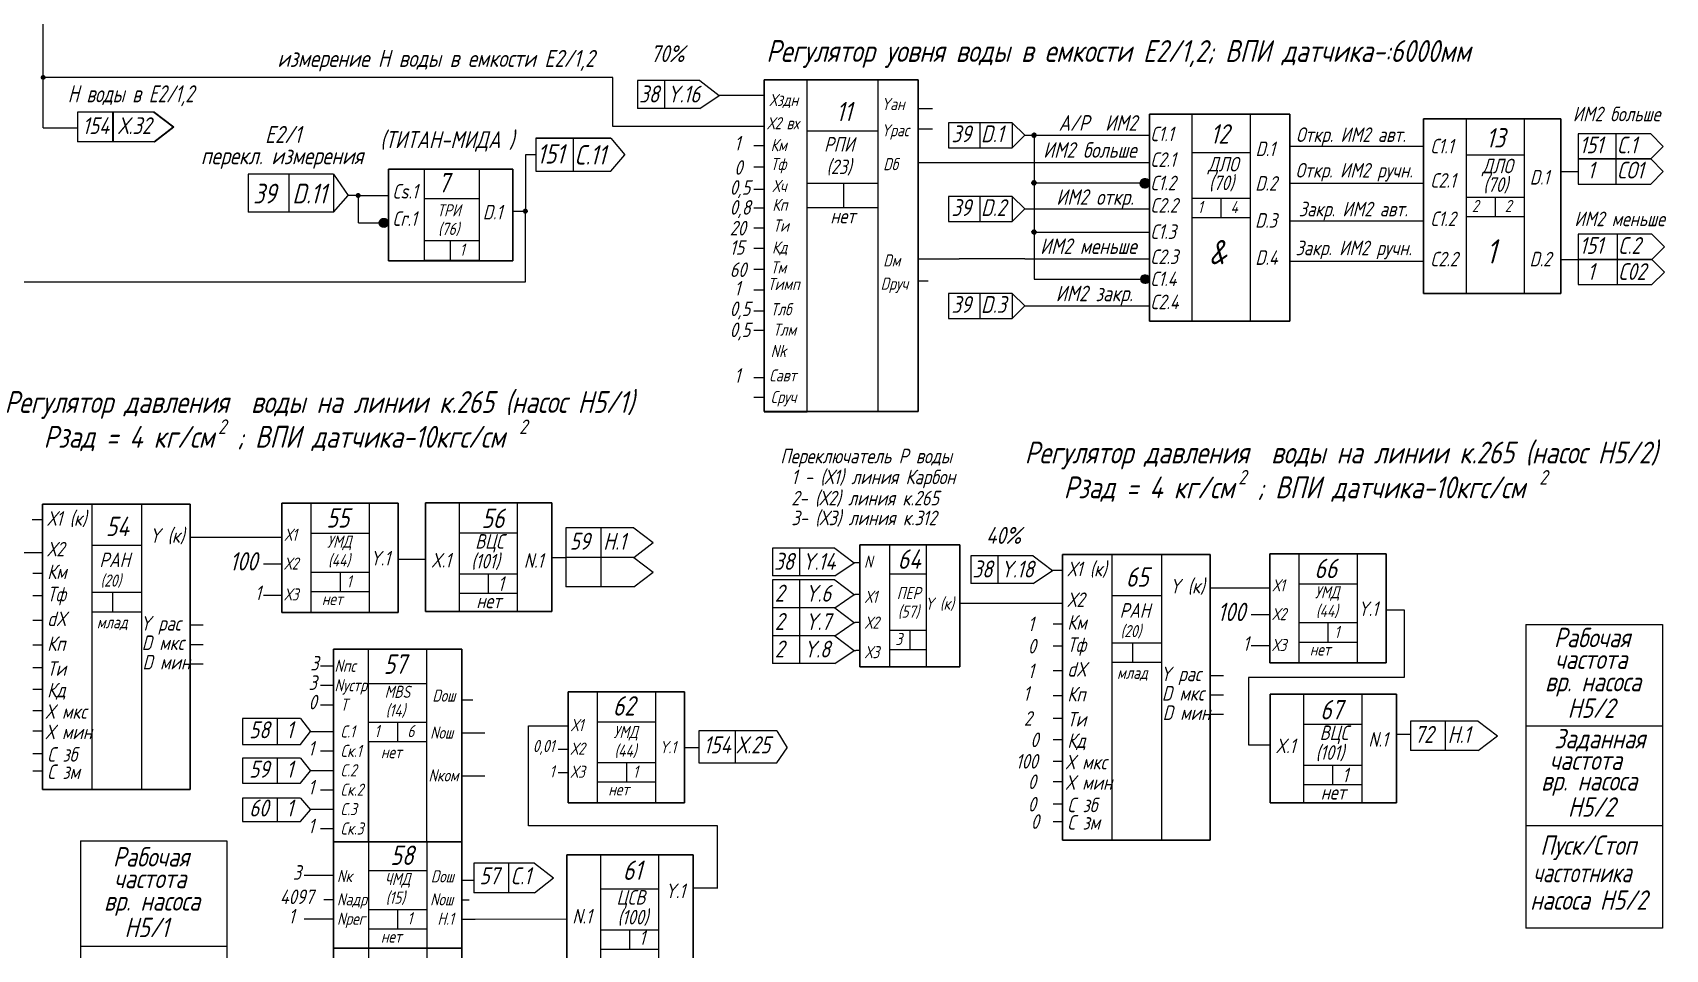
# Model space of a CAD drawing. Header units: millimetres. Extents: x -1319 to 705, y 574 to 3169.
# Drawn here: x -412.8 to -76.2, y 1320.5 to 1509.4 of the extents above; entities that cross this region are included whole.
import ezdxf

# ---------------------------------------------------------------- set-up
doc = ezdxf.new("R2010")
doc.units = ezdxf.units.MM
doc.layers.add('1', color=7, linetype='Continuous')
doc.layers.add('Текст', color=7, linetype='Continuous', lineweight=50)
doc.styles.add('GOST тип А', font='GOST_A.TTF', dxfattribs={"oblique": 15})

msp = doc.modelspace()

# ---------------------------------------------------------------- hatches: boundary and pattern name
for points in [[(-184.58, 1478.31, 1), (-182.6, 1478.31, 1)], [(-184.58, 1478.31, 1), (-182.6, 1478.31, 1)], [(-184.51, 1478.52, 1), (-182.53, 1478.52, 1)], [(-184.51, 1478.52, 1), (-182.53, 1478.52, 1)], [(-341.52, 1470.25, 1), (-339.54, 1470.25, 1)], [(-341.52, 1470.25, 1), (-339.54, 1470.25, 1)], [(-341.43, 1470.29, 1), (-339.45, 1470.29, 1)], [(-341.43, 1470.29, 1), (-339.45, 1470.29, 1)], [(-184.48, 1458.66, 1), (-182.5, 1458.66, 1)], [(-184.48, 1458.66, 1), (-182.5, 1458.66, 1)], [(-184.48, 1458.66, 1), (-182.5, 1458.66, 1)], [(-184.48, 1458.66, 1), (-182.5, 1458.66, 1)]]:
    msp.add_hatch(color=7).paths.add_polyline_path(points)
h = msp.add_hatch(color=7)
edge = h.paths.add_edge_path()
edge.add_arc((-345.72, 1475.91), 0.2, 0, 360)
h = msp.add_hatch(color=7)
edge = h.paths.add_edge_path()
edge.add_arc((-311.25, 1472.65), 0.2, 0, 360)

# ---------------------------------------------------------------- linework, layer by layer
at = {"color": 7}
for p, q in [((-410.69, 1489.86), (-410.69, 1685.37)), ((-410.69, 1499.11), (-410.69, 1500.71)), ((-410.69, 1492.55), (-410.69, 1500.69)), ((-293.19, 1500.24), (-410.69, 1500.24)), ((-275.27, 1499.56), (-288.12, 1499.56)), ((-288.12, 1499.56), (-288.12, 1493.81)), ((-282.55, 1499.56), (-282.55, 1493.81)), ((-275.27, 1499.56), (-271.29, 1496.51)), ((-253.16, 1431.35), (-253.16, 1499.54)), ((-238.54, 1499.54), (-238.54, 1431.35)), ((-275.27, 1493.81), (-271.29, 1496.51)), ((-261.98, 1496.51), (-271.29, 1496.51)), ((-410.69, 1490.65), (-410.69, 1492.55)), ((-387.85, 1493.06), (-403.59, 1493.06)), ((-403.59, 1493.06), (-403.59, 1486.97)), ((-387.85, 1493.06), (-403.59, 1493.06)), ((-387.72, 1493.06), (-403.46, 1493.06)), ((-387.72, 1493.06), (-403.46, 1493.06)), ((-396.4, 1493.06), (-396.4, 1486.97)), ((-396.26, 1493.06), (-396.26, 1486.97)), ((-387.85, 1493.06), (-383.86, 1490.02)), ((-387.72, 1493.06), (-383.73, 1490.02)), ((-275.27, 1493.81), (-288.12, 1493.81)), ((-230.23, 1493.79), (-227.31, 1493.79)), ((-173.82, 1492.62), (-173.82, 1449.99)), ((-161.82, 1492.62), (-161.82, 1449.99)), ((-117.27, 1491.69), (-117.27, 1455.72)), ((-105.27, 1491.69), (-105.27, 1455.72)), ((-410.69, 1489.86), (-403.59, 1489.86)), ((-387.85, 1486.97), (-383.86, 1490.02)), ((-387.72, 1486.97), (-383.73, 1490.02)), ((-261.98, 1490.11), (-286.84, 1490.11)), ((-253.16, 1489.19), (-238.54, 1489.19)), ((-230.23, 1489.66), (-227.31, 1489.66)), ((-210.84, 1490.9), (-224.02, 1490.9)), ((-224.02, 1490.9), (-224.02, 1485.72)), ((-217.55, 1490.9), (-217.55, 1485.72)), ((-210.84, 1490.9), (-208.25, 1488.31)), ((-210.84, 1490.9), (-210.84, 1485.72)), ((-210.84, 1485.72), (-208.25, 1488.31)), ((-208.25, 1488.31), (-182.57, 1488.31)), ((-208.25, 1488.31), (-208.25, 1488.31)), ((-206.36, 1488.31), (-206.36, 1458.65)), ((-79.19, 1488.61), (-94.15, 1488.61)), ((-94.15, 1488.61), (-94.15, 1483.43)), ((-86.38, 1488.61), (-86.38, 1483.43)), ((-79.19, 1488.61), (-76.6, 1486.02)), ((-387.85, 1486.97), (-403.59, 1486.97)), ((-387.72, 1486.97), (-403.46, 1486.97)), ((-293.61, 1487.73), (-309.08, 1487.73)), ((-309.08, 1487.73), (-309.08, 1480.93)), ((-309.08, 1487.73), (-293.61, 1487.73)), ((-301.41, 1487.73), (-301.41, 1480.93)), ((-293.61, 1487.73), (-290.76, 1484.27)), ((-224.02, 1485.72), (-210.84, 1485.72)), ((-173.82, 1484.77), (-161.82, 1484.77)), ((-126.06, 1485.97), (-153.63, 1485.97)), ((-79.19, 1483.43), (-76.6, 1486.02)), ((-76.6, 1486.02), (-76.6, 1486.02)), ((-332.08, 1481.34), (-332.08, 1462.41)), ((-320.77, 1481.34), (-320.77, 1462.41)), ((-309.08, 1484.27), (-311.2, 1484.27)), ((-311.2, 1484.27), (-311.2, 1472.65)), ((-293.61, 1480.93), (-290.76, 1484.27)), ((-290.76, 1484.27), (-290.95, 1484.27)), ((-290.95, 1484.27), (-290.76, 1484.27)), ((-230.23, 1482.68), (-218.32, 1482.68)), ((-218.32, 1482.68), (-182.57, 1482.68)), ((-218.32, 1482.68), (-218.32, 1482.68)), ((-117.27, 1484.27), (-105.27, 1484.27)), ((-79.19, 1483.43), (-94.15, 1483.43)), ((-94.15, 1483.43), (-94.15, 1478.24)), ((-94.15, 1483.43), (-79.19, 1483.43)), ((-86.38, 1483.43), (-86.38, 1478.24)), ((-79.19, 1483.43), (-76.6, 1480.83)), ((-350.83, 1480.3), (-368.38, 1480.3)), ((-368.38, 1480.3), (-368.38, 1472.47)), ((-360.01, 1480.3), (-360.01, 1472.47)), ((-350.83, 1480.3), (-347.78, 1475.91)), ((-350.83, 1480.3), (-350.83, 1472.47)), ((-309.08, 1480.93), (-293.61, 1480.93)), ((-253.16, 1478.43), (-238.56, 1478.43)), ((-245.66, 1478.43), (-245.66, 1473.43)), ((-206.36, 1478.5), (-184.27, 1478.5)), ((-182.62, 1478.27), (-182.57, 1478.27)), ((-182.62, 1478.27), (-182.57, 1478.27)), ((-182.54, 1478.47), (-182.49, 1478.47)), ((-182.54, 1478.47), (-182.49, 1478.47)), ((-126.06, 1478.36), (-153.63, 1478.36)), ((-97.72, 1480.83), (-94.15, 1480.83)), ((-94.15, 1478.24), (-79.19, 1478.24)), ((-79.19, 1478.24), (-76.6, 1480.83)), ((-76.6, 1480.83), (-76.6, 1480.83)), ((-350.83, 1472.47), (-347.78, 1475.91)), ((-345.67, 1475.91), (-347.78, 1475.91)), ((-345.67, 1475.88), (-339.42, 1475.88)), ((-345.67, 1470.25), (-345.67, 1475.88)), ((-332.08, 1475.28), (-320.77, 1475.28)), ((-210.84, 1475.7), (-224.02, 1475.7)), ((-224.02, 1475.7), (-224.02, 1470.52)), ((-217.55, 1475.7), (-217.55, 1470.52)), ((-210.84, 1475.7), (-208.25, 1473.11)), ((-210.84, 1475.7), (-210.84, 1470.52)), ((-173.82, 1475.36), (-161.82, 1475.36)), ((-167.82, 1475.36), (-167.82, 1471.36)), ((-117.27, 1475.58), (-105.27, 1475.58)), ((-111.27, 1475.58), (-111.27, 1471.58)), ((-350.83, 1472.47), (-368.38, 1472.47)), ((-313.85, 1472.64), (-311.25, 1472.64)), ((-253.16, 1473.43), (-238.56, 1473.43)), ((-210.84, 1470.52), (-208.25, 1473.11)), ((-208.25, 1473.12), (-182.57, 1473.12)), ((-208.25, 1473.12), (-208.25, 1473.12)), ((-208.25, 1473.11), (-208.25, 1473.11)), ((-182.63, 1473.18), (-182.57, 1473.18)), ((-182.63, 1473.18), (-182.57, 1473.18)), ((-173.82, 1471.36), (-161.82, 1471.36)), ((-143.21, 1472.27), (-143.21, 1472.27)), ((-117.27, 1471.58), (-105.27, 1471.58)), ((-345.67, 1470.25), (-339.42, 1470.25)), ((-339.55, 1470.2), (-339.5, 1470.2)), ((-339.55, 1470.2), (-339.5, 1470.2)), ((-339.47, 1470.25), (-339.42, 1470.25)), ((-339.47, 1470.25), (-339.42, 1470.25)), ((-224.02, 1470.52), (-210.84, 1470.52)), ((-206.36, 1468.35), (-182.57, 1468.35)), ((-206.36, 1467.96), (-206.36, 1458.65)), ((-126.06, 1470.57), (-153.63, 1470.57)), ((-78.95, 1467.89), (-94.15, 1467.89)), ((-94.15, 1467.89), (-94.15, 1462.71)), ((-86.14, 1467.89), (-86.14, 1462.71)), ((-78.95, 1467.89), (-76.36, 1465.3)), ((-332.08, 1466.59), (-320.77, 1466.59)), ((-326.77, 1466.59), (-326.77, 1462.59)), ((-78.95, 1462.71), (-76.36, 1465.3)), ((-76.36, 1465.3), (-76.36, 1465.3)), ((-332.08, 1462.59), (-320.77, 1462.59)), ((-230.23, 1462.84), (-221.8, 1462.84)), ((-208.25, 1462.84), (-221.8, 1462.84)), ((-208.25, 1462.84), (-182.57, 1462.84)), ((-126.06, 1462.32), (-153.63, 1462.32)), ((-97.72, 1462.71), (-94.15, 1462.71)), ((-94.15, 1462.71), (-78.95, 1462.71)), ((-78.95, 1462.71), (-94.15, 1462.71)), ((-94.15, 1462.71), (-94.15, 1457.53)), ((-86.14, 1462.71), (-86.14, 1457.53)), ((-78.95, 1462.71), (-76.36, 1460.12)), ((-230.23, 1458.34), (-228.2, 1458.34)), ((-206.36, 1458.65), (-184.27, 1458.65)), ((-182.51, 1458.61), (-182.46, 1458.61)), ((-182.51, 1458.61), (-182.46, 1458.61)), ((-182.51, 1458.61), (-182.46, 1458.61)), ((-182.51, 1458.61), (-182.46, 1458.61)), ((-78.95, 1457.53), (-76.36, 1460.12)), ((-76.36, 1460.12), (-76.36, 1460.12)), ((-210.84, 1455.72), (-224.02, 1455.72)), ((-224.02, 1455.72), (-224.02, 1450.53)), ((-217.55, 1455.72), (-217.55, 1450.53)), ((-210.84, 1455.72), (-208.25, 1453.12)), ((-210.84, 1455.72), (-210.84, 1450.53)), ((-94.15, 1457.53), (-78.95, 1457.53)), ((-210.84, 1450.53), (-208.25, 1453.12)), ((-208.25, 1453.13), (-182.57, 1453.13)), ((-208.25, 1453.13), (-208.25, 1453.13)), ((-208.25, 1453.12), (-208.25, 1453.12)), ((-224.02, 1450.53), (-210.84, 1450.53)), ((-261.98, 1431.3), (-253.16, 1431.3)), ((-400.66, 1412.3), (-400.66, 1353.47)), ((-390.4, 1412.3), (-390.4, 1353.47)), ((-355.46, 1412.49), (-355.46, 1389.97)), ((-343.46, 1412.49), (-343.46, 1389.97)), ((-324.92, 1412.53), (-324.92, 1390.18)), ((-312.92, 1412.53), (-312.92, 1390.18)), ((-410.83, 1409.04), (-412.91, 1409.04)), ((-288.9, 1407.39), (-302.88, 1407.39)), ((-302.88, 1407.39), (-302.88, 1401.3)), ((-288.9, 1407.39), (-302.88, 1407.39)), ((-295.69, 1407.39), (-295.69, 1401.3)), ((-288.9, 1407.39), (-284.92, 1404.35)), ((-380.37, 1405.48), (-361.46, 1405.48)), ((-355.46, 1406.29), (-343.46, 1406.29)), ((-324.92, 1406.39), (-312.92, 1406.39)), ((-288.9, 1401.3), (-284.92, 1404.35)), ((-236.17, 1403.91), (-236.17, 1378.76)), ((-228.62, 1403.91), (-228.62, 1378.76)), ((-410.83, 1402.25), (-439.04, 1402.25)), ((-400.66, 1403.85), (-390.4, 1403.85)), ((-337.46, 1400.93), (-331.82, 1400.93)), ((-305.77, 1401.3), (-302.88, 1401.3)), ((-288.9, 1401.3), (-302.88, 1401.3)), ((-288.9, 1401.3), (-302.88, 1401.3)), ((-302.88, 1401.3), (-302.88, 1395.22)), ((-288.9, 1401.3), (-302.88, 1401.3)), ((-295.69, 1401.3), (-295.69, 1395.22)), ((-288.9, 1401.3), (-284.92, 1398.26)), ((-247.46, 1403.24), (-260.31, 1403.24)), ((-260.31, 1403.24), (-260.31, 1397.49)), ((-254.74, 1403.24), (-254.74, 1397.49)), ((-247.46, 1403.24), (-243.47, 1400.19)), ((-206.54, 1401.66), (-219.39, 1401.66)), ((-219.39, 1401.66), (-219.39, 1395.91)), ((-213.82, 1401.66), (-213.82, 1395.91)), ((-206.54, 1401.66), (-202.56, 1398.62)), ((-190.31, 1401.88), (-190.31, 1343.05)), ((-180.04, 1401.88), (-180.04, 1343.05)), ((-151.76, 1402.07), (-151.76, 1379.55)), ((-139.76, 1402.07), (-139.76, 1379.55)), ((-410.83, 1398), (-412.77, 1398)), ((-365.26, 1399.96), (-361.41, 1399.96)), ((-355.46, 1398.29), (-343.46, 1398.29)), ((-349.46, 1398.29), (-349.46, 1394.29)), ((-324.92, 1397.9), (-312.92, 1397.9)), ((-318.92, 1397.9), (-318.92, 1393.9)), ((-288.9, 1395.22), (-284.92, 1398.26)), ((-247.46, 1397.49), (-260.31, 1397.49)), ((-247.46, 1397.49), (-260.31, 1397.49)), ((-247.46, 1397.49), (-243.47, 1400.19)), ((-242.27, 1400.19), (-243.47, 1400.19)), ((-236.17, 1397.92), (-228.62, 1397.92)), ((-206.54, 1395.91), (-202.56, 1398.62)), ((-200.48, 1398.62), (-202.56, 1398.62)), ((-400.66, 1394.12), (-390.4, 1394.12)), ((-396.4, 1394.12), (-396.4, 1390.12)), ((-355.46, 1394.29), (-343.46, 1394.29)), ((-324.92, 1393.95), (-312.92, 1393.95)), ((-288.9, 1395.22), (-302.88, 1395.22)), ((-247.46, 1396.67), (-260.31, 1396.67)), ((-260.31, 1396.67), (-260.31, 1390.92)), ((-254.74, 1396.67), (-254.74, 1390.92)), ((-247.46, 1396.67), (-243.47, 1393.63)), ((-206.54, 1395.91), (-219.39, 1395.91)), ((-170.02, 1395.06), (-157.76, 1395.06)), ((-151.76, 1395.87), (-139.76, 1395.87)), ((-410.83, 1393.42), (-412.77, 1393.42)), ((-365.26, 1393.55), (-361.41, 1393.55)), ((-247.46, 1390.92), (-260.31, 1390.92)), ((-247.46, 1390.92), (-260.31, 1390.92)), ((-260.31, 1390.92), (-260.31, 1385.17)), ((-254.74, 1390.92), (-254.74, 1385.17)), ((-247.46, 1390.92), (-243.47, 1393.63)), ((-247.46, 1390.92), (-243.47, 1387.88)), ((-243.47, 1393.63), (-243.23, 1393.63)), ((-242.27, 1393.63), (-243.23, 1393.63)), ((-200.48, 1391.83), (-221.67, 1391.83)), ((-190.31, 1393.43), (-180.04, 1393.43)), ((-133.76, 1390.51), (-130.06, 1390.51)), ((-410.83, 1388.33), (-412.77, 1388.33)), ((-400.66, 1390.12), (-390.4, 1390.12)), ((-380.37, 1387.39), (-377.66, 1387.39)), ((-247.46, 1385.17), (-243.47, 1387.88)), ((-243.47, 1387.88), (-243.23, 1387.88)), ((-242.27, 1387.88), (-243.23, 1387.88)), ((-200.48, 1387.58), (-202.42, 1387.58)), ((-161.55, 1389.54), (-157.7, 1389.54)), ((-151.76, 1387.87), (-139.76, 1387.87)), ((-145.76, 1387.87), (-145.76, 1383.87)), ((-104.95, 1387.47), (-76.74, 1387.47)), ((-104.95, 1387.47), (-104.95, 1324.92)), ((-76.74, 1387.47), (-76.74, 1324.92)), ((-247.46, 1385.17), (-260.31, 1385.17)), ((-247.46, 1385.17), (-260.31, 1385.17)), ((-260.31, 1385.17), (-260.31, 1379.42)), ((-254.74, 1385.12), (-254.74, 1379.37)), ((-247.46, 1385.17), (-243.47, 1382.13)), ((-236.17, 1386.33), (-228.62, 1386.33)), ((-231.98, 1386.33), (-231.98, 1382.33)), ((-190.31, 1383.7), (-180.04, 1383.7)), ((-186.04, 1383.7), (-186.04, 1379.7)), ((-151.76, 1383.87), (-139.76, 1383.87)), ((-410.83, 1383.2), (-412.77, 1383.2)), ((-380.37, 1383.39), (-377.66, 1383.39)), ((-343.58, 1342.66), (-343.58, 1382.43)), ((-331.58, 1342.66), (-331.58, 1382.43)), ((-247.46, 1379.42), (-243.47, 1382.13)), ((-243.47, 1382.13), (-243.1, 1382.13)), ((-242.27, 1382.13), (-243.1, 1382.13)), ((-236.17, 1382.33), (-228.62, 1382.33)), ((-200.48, 1383), (-202.42, 1383)), ((-161.55, 1383.13), (-157.7, 1383.13)), ((-410.83, 1378.52), (-412.77, 1378.52)), ((-380.37, 1379.39), (-377.66, 1379.39)), ((-350.82, 1378.88), (-353.5, 1378.88)), ((-247.46, 1379.42), (-260.31, 1379.42)), ((-200.48, 1377.91), (-202.42, 1377.91)), ((-190.31, 1379.7), (-180.04, 1379.7)), ((-170.02, 1376.97), (-167.31, 1376.97)), ((-410.83, 1374.1), (-412.77, 1374.1)), ((-350.82, 1374.88), (-353.5, 1374.88)), ((-343.58, 1375.35), (-331.58, 1375.35)), ((-296.41, 1373.61), (-296.41, 1350.73)), ((-284.41, 1373.61), (-284.41, 1350.73)), ((-350.82, 1370.88), (-353.5, 1370.88)), ((-324.32, 1371.95), (-322.1, 1371.95)), ((-200.48, 1372.78), (-202.42, 1372.78)), ((-170.02, 1372.97), (-167.31, 1372.97)), ((-150.79, 1373.09), (-150.79, 1350.74)), ((-138.79, 1373.09), (-138.79, 1350.74)), ((-410.83, 1369.68), (-412.77, 1369.68)), ((-357.64, 1368.08), (-369.58, 1368.08)), ((-369.58, 1368.08), (-369.58, 1362.74)), ((-362.44, 1368.08), (-362.44, 1362.74)), ((-362.44, 1368.08), (-362.44, 1362.74)), ((-357.64, 1368.08), (-355.52, 1365.41)), ((-343.58, 1367.35), (-331.58, 1367.35)), ((-337.58, 1367.35), (-337.58, 1363.35)), ((-296.41, 1367.43), (-284.41, 1367.43)), ((-200.48, 1368.1), (-202.42, 1368.1)), ((-170.02, 1368.97), (-167.31, 1368.97)), ((-150.79, 1366.95), (-138.79, 1366.95)), ((-114.78, 1367.57), (-128.76, 1367.57)), ((-114.78, 1367.57), (-128.76, 1367.57)), ((-128.76, 1367.57), (-128.76, 1361.48)), ((-114.78, 1367.57), (-128.76, 1367.57)), ((-121.56, 1367.57), (-121.56, 1361.48)), ((-114.78, 1367.57), (-110.8, 1364.53)), ((-410.83, 1365.47), (-412.77, 1365.47)), ((-357.64, 1362.74), (-355.52, 1365.41)), ((-350.82, 1365.35), (-355.58, 1365.35)), ((-324.32, 1365.13), (-319.58, 1365.13)), ((-310.6, 1345.96), (-310.6, 1366.62)), ((-310.6, 1366.62), (-302.41, 1366.62)), ((-259.37, 1365.59), (-275.45, 1365.59)), ((-275.45, 1365.59), (-275.45, 1358.94)), ((-267.98, 1365.59), (-267.98, 1358.94)), ((-259.37, 1365.59), (-257.25, 1362.08)), ((-200.48, 1363.68), (-202.42, 1363.68)), ((-114.78, 1361.48), (-110.8, 1364.53)), ((-76.74, 1366.52), (-104.95, 1366.52)), ((-410.83, 1360.84), (-412.77, 1360.84)), ((-369.58, 1362.74), (-357.64, 1362.74)), ((-350.82, 1361.35), (-353.5, 1361.35)), ((-343.58, 1363.35), (-331.58, 1363.35)), ((-343.58, 1363.35), (-343.58, 1342.66)), ((-304.46, 1361.82), (-302.35, 1361.82)), ((-278.41, 1362.14), (-275.63, 1362.14)), ((-259.37, 1358.94), (-257.25, 1362.08)), ((-114.78, 1361.48), (-128.76, 1361.48)), ((-410.83, 1357.26), (-412.77, 1357.26)), ((-357.64, 1359.95), (-369.58, 1359.95)), ((-369.58, 1359.95), (-369.58, 1354.78)), ((-362.44, 1359.95), (-362.44, 1354.78)), ((-362.44, 1359.95), (-362.44, 1354.78)), ((-357.64, 1359.95), (-355.52, 1357.29)), ((-357.64, 1354.78), (-355.52, 1357.29)), ((-350.82, 1357.35), (-355.58, 1357.35)), ((-304.46, 1357.01), (-302.35, 1357.01)), ((-296.41, 1359.05), (-284.41, 1359.05)), ((-290.41, 1359.05), (-290.41, 1355.05)), ((-275.45, 1358.94), (-259.37, 1358.94)), ((-200.48, 1359.26), (-202.42, 1359.26)), ((-150.79, 1358.47), (-138.79, 1358.47)), ((-144.79, 1358.47), (-144.79, 1354.47)), ((-369.58, 1354.78), (-357.64, 1354.78)), ((-324.32, 1356.31), (-319.58, 1356.31)), ((-296.41, 1355.05), (-284.41, 1355.05)), ((-200.48, 1355.05), (-202.42, 1355.05)), ((-150.79, 1354.51), (-138.79, 1354.51)), ((-357.64, 1351.72), (-369.58, 1351.72)), ((-369.58, 1351.72), (-369.58, 1346.86)), ((-362.44, 1351.72), (-362.44, 1346.86)), ((-362.44, 1351.72), (-362.44, 1346.86)), ((-357.64, 1351.72), (-355.52, 1349.29)), ((-350.82, 1353.35), (-353.5, 1353.35)), ((-200.48, 1350.42), (-202.42, 1350.42)), ((-369.58, 1346.86), (-357.64, 1346.86)), ((-357.64, 1346.86), (-355.52, 1349.29)), ((-350.82, 1349.35), (-355.58, 1349.35)), ((-200.48, 1346.84), (-202.42, 1346.84)), ((-350.82, 1345.35), (-353.5, 1345.35)), ((-271.64, 1345.96), (-310.6, 1345.96)), ((-271.64, 1333.23), (-271.64, 1345.96)), ((-76.74, 1346.01), (-104.95, 1346.01)), ((-76.74, 1346.01), (-104.95, 1346.01)), ((-402.99, 1342.92), (-372.79, 1342.92)), ((-402.99, 1342.92), (-402.99, 1279.48)), ((-372.79, 1342.92), (-372.79, 1279.48)), ((-343.58, 1342.66), (-343.58, 1320.76)), ((-331.58, 1342.66), (-331.58, 1320.76)), ((-295.78, 1340.02), (-295.78, 1315.51)), ((-283.78, 1340.02), (-283.78, 1315.51)), ((-343.58, 1336.76), (-331.58, 1336.76)), ((-309.39, 1338.29), (-321.88, 1338.29)), ((-309.39, 1338.29), (-321.88, 1338.29)), ((-321.88, 1338.29), (-321.88, 1332.21)), ((-314.69, 1338.29), (-314.69, 1332.21)), ((-309.39, 1338.29), (-305.41, 1335.25)), ((-350.82, 1335.78), (-356.82, 1335.78)), ((-324.32, 1334.76), (-321.88, 1334.76)), ((-309.39, 1332.21), (-305.41, 1335.25)), ((-276.63, 1333.23), (-271.59, 1333.23)), ((-350.82, 1330.76), (-352.77, 1330.76)), ((-324.32, 1330.76), (-322.8, 1330.76)), ((-309.39, 1332.21), (-321.88, 1332.21)), ((-295.78, 1333.03), (-283.78, 1333.03)), ((-350.82, 1326.76), (-356.82, 1326.76)), ((-343.58, 1328.76), (-331.58, 1328.76)), ((-337.58, 1328.76), (-337.58, 1324.76)), ((-324.32, 1326.76), (-302.68, 1326.79)), ((-324.32, 1326.76), (-321.61, 1326.76)), ((-343.58, 1324.76), (-331.58, 1324.76)), ((-295.78, 1324.54), (-283.78, 1324.54)), ((-289.78, 1324.54), (-289.78, 1320.54)), ((-76.74, 1324.92), (-104.95, 1324.92)), ((-372.79, 1321.09), (-402.99, 1321.09)), ((-343.58, 1320.76), (-343.58, 1276.54)), ((-331.58, 1320.76), (-331.58, 1276.54)), ((-295.78, 1320.59), (-283.78, 1320.59))]:
    msp.add_line(p, q, dxfattribs=at)
for p, q in [((-293.19, 1490.11), (-293.19, 1500.24)), ((-286.84, 1490.11), (-293.19, 1490.11)), ((-311.25, 1472.65), (-311.25, 1458.04)), ((-311.25, 1458.04), (-417.51, 1458.04)), ((-130.06, 1390.51), (-130.06, 1376.58)), ((-130.06, 1376.58), (-162.13, 1376.58)), ((-162.13, 1376.58), (-162.13, 1362.7)), ((-128.76, 1364.81), (-131.65, 1364.81)), ((-162.13, 1362.7), (-157.69, 1362.7))]:
    msp.add_line(p, q)
at = {"color": 7, "lineweight": 30}
for p, q in [((-261.98, 1499.74), (-230.23, 1499.74)), ((-261.98, 1499.74), (-261.98, 1431.35)), ((-230.23, 1499.74), (-230.23, 1431.35)), ((-182.57, 1492.62), (-153.63, 1492.62)), ((-182.57, 1492.62), (-182.57, 1449.99)), ((-153.63, 1492.62), (-153.63, 1449.99)), ((-126.06, 1491.69), (-97.72, 1491.69)), ((-126.06, 1491.69), (-126.06, 1455.72)), ((-97.72, 1491.69), (-97.72, 1455.72)), ((-339.46, 1481.34), (-313.85, 1481.34)), ((-339.46, 1481.34), (-339.46, 1462.41)), ((-313.85, 1481.34), (-313.85, 1462.41)), ((-339.46, 1462.41), (-313.85, 1462.41)), ((-126.06, 1455.72), (-97.72, 1455.72)), ((-182.57, 1449.99), (-153.63, 1449.99)), ((-261.98, 1431.35), (-230.23, 1431.35)), ((-410.83, 1412.3), (-380.37, 1412.3)), ((-410.83, 1412.3), (-410.83, 1353.47)), ((-380.37, 1412.3), (-380.37, 1353.47)), ((-361.46, 1412.49), (-337.46, 1412.49)), ((-361.46, 1412.49), (-337.46, 1412.49)), ((-361.46, 1412.49), (-361.46, 1389.97)), ((-337.46, 1412.49), (-337.46, 1389.97)), ((-331.82, 1412.53), (-305.77, 1412.53)), ((-331.82, 1412.53), (-331.82, 1390.18)), ((-305.77, 1412.53), (-305.77, 1390.18)), ((-242.27, 1403.91), (-221.67, 1403.91)), ((-242.27, 1403.91), (-242.27, 1378.76)), ((-221.67, 1403.91), (-221.67, 1378.76)), ((-200.48, 1401.88), (-170.02, 1401.88)), ((-200.48, 1401.88), (-200.48, 1343.05)), ((-170.02, 1401.88), (-170.02, 1343.05)), ((-157.76, 1402.07), (-133.76, 1402.07)), ((-157.76, 1402.07), (-133.76, 1402.07)), ((-157.76, 1402.07), (-157.76, 1379.55)), ((-133.76, 1402.07), (-133.76, 1379.55)), ((-361.46, 1389.97), (-337.46, 1389.97)), ((-361.46, 1389.97), (-337.46, 1389.97)), ((-331.82, 1390.18), (-305.77, 1390.18)), ((-350.82, 1382.43), (-324.32, 1382.43)), ((-350.82, 1382.43), (-350.82, 1342.66)), ((-324.32, 1382.43), (-324.32, 1342.66)), ((-242.27, 1378.76), (-221.67, 1378.76)), ((-157.76, 1379.55), (-133.76, 1379.55)), ((-157.76, 1379.55), (-133.76, 1379.55)), ((-302.41, 1373.61), (-278.41, 1373.61)), ((-302.41, 1373.61), (-278.41, 1373.61)), ((-302.41, 1373.61), (-302.41, 1350.73)), ((-278.41, 1373.61), (-278.41, 1350.73)), ((-157.69, 1373.09), (-131.65, 1373.09)), ((-157.69, 1373.09), (-157.69, 1350.74)), ((-131.65, 1373.09), (-131.65, 1350.74)), ((-410.83, 1353.47), (-380.37, 1353.47)), ((-302.41, 1350.73), (-278.41, 1350.73)), ((-302.41, 1350.73), (-278.41, 1350.73)), ((-157.69, 1350.74), (-131.65, 1350.74)), ((-350.82, 1342.66), (-324.32, 1342.66)), ((-350.82, 1342.66), (-324.32, 1342.66)), ((-350.82, 1342.66), (-324.32, 1342.66)), ((-350.82, 1342.66), (-350.82, 1320.76)), ((-350.82, 1342.66), (-324.32, 1342.66)), ((-350.82, 1342.66), (-324.32, 1342.66)), ((-324.32, 1342.66), (-324.32, 1320.76)), ((-302.68, 1340.02), (-276.63, 1340.02)), ((-302.68, 1340.02), (-302.68, 1315.51)), ((-276.63, 1340.02), (-276.63, 1315.51)), ((-200.48, 1343.05), (-170.02, 1343.05)), ((-350.82, 1320.76), (-324.32, 1320.76)), ((-350.82, 1320.76), (-324.32, 1320.76)), ((-350.82, 1320.76), (-350.82, 1298.56)), ((-324.32, 1320.76), (-324.32, 1298.56))]:
    msp.add_line(p, q, dxfattribs=at)
at = {"color": 7, "lineweight": 60}
for centre, radius in [((-410.69, 1500.24), 0.2), ((-206.36, 1488.31), 0.26), ((-206.36, 1478.5), 0.26), ((-345.72, 1475.91), 0.2), ((-311.25, 1472.65), 0.2), ((-206.36, 1468.35), 0.26)]:
    msp.add_circle(centre, radius, dxfattribs=at)
at = {"color": 7, "lineweight": 30}
for centre in [(-183.62, 1478.31), (-183.62, 1478.31), (-183.62, 1478.31), (-183.54, 1478.52), (-183.54, 1478.52), (-183.54, 1478.52), (-183.44, 1478.28), (-183.44, 1478.28), (-183.36, 1478.48), (-183.36, 1478.48), (-340.56, 1470.25), (-340.56, 1470.25), (-340.56, 1470.25), (-340.47, 1470.29), (-340.47, 1470.29), (-340.47, 1470.29), (-340.38, 1470.22), (-340.38, 1470.22), (-340.29, 1470.26), (-340.29, 1470.26), (-183.52, 1458.66), (-183.52, 1458.66), (-183.52, 1458.66), (-183.52, 1458.66), (-183.52, 1458.66), (-183.52, 1458.66), (-183.34, 1458.63), (-183.34, 1458.63), (-183.34, 1458.63), (-183.34, 1458.63)]:
    msp.add_circle(centre, 0.825, dxfattribs=at)
at = {"layer": '1', "color": 7}
for points in [[(-262.16, 1486.16), (-264.14, 1486.16)], [(-262.16, 1481.72), (-264.14, 1481.72)], [(-262.16, 1477.16), (-264.14, 1477.16)], [(-262.16, 1473.27), (-264.14, 1473.27)], [(-262.16, 1469.17), (-264.14, 1469.17)], [(-262.16, 1465), (-264.14, 1465)], [(-262.16, 1460.61), (-264.14, 1460.61)], [(-262.16, 1456.39), (-264.14, 1456.39)], [(-262.16, 1452.05), (-264.14, 1452.05)], [(-262.16, 1448.05), (-264.14, 1448.05)], [(-262.16, 1438.32), (-264.14, 1438.32)], [(-262.16, 1434.25), (-264.14, 1434.25)]]:
    msp.add_lwpolyline(points, dxfattribs=at)

# ---------------------------------------------------------------- texts
at = {"layer": 'Текст', "color": 7, "lineweight": 15, "style": 'GOST тип А', "oblique": 15}
for s, height, p in [('измерение Н воды в емкости Е2/1,2', 3.5, (-362.37, 1502.39)), ('70%%%', 3.456, (-285.42, 1503.39)), ('Регулятор уовня воды в емкости Е2/1,2; ВПИ датчика-:6000мм', 4.5, (-261.58, 1503.42)), ('38', 3.5, (-287.79, 1495.06)), ('Y.16', 3.456, (-281.97, 1495.06)), ('Хздн', 2.5, (-260.92, 1494.33)), ('11', 4, (-247.16, 1491.2)), ('Yан', 2.5, (-237.85, 1493.48)), ('154', 3.456, (-402.58, 1488.56)), ('Х.32', 3.456, (-395.25, 1488.56)), ('Х2', 2.5, (-261.41, 1489.54)), ('А/Р  ИМ2', 3.2, (-201.27, 1489.25)), ('ИМ2 больше', 3, (-95.25, 1491.19)), ('   Е2/1 ', 3.5, (-370.32, 1486.72)), ('(ТИТАН-МИДА )', 3.5, (-341.19, 1485.65)), ('1', 3, (-268.16, 1485.17)), ('вх', 2.5, (-257.41, 1489.54)), ('Yрас', 2.5, (-237.85, 1488.08)), ('39', 3.456, (-223.37, 1486.87)), ('D.1', 3.456, (-217.29, 1486.87)), ('С1.1', 3, (-182.35, 1487.08)), ('12', 4, (-169.98, 1486.58)), ('Откр. ИМ2 авт.', 3, (-152.34, 1486.93)), ('13', 4, (-113.13, 1485.78)), ('С.1', 3.456, (-86.12, 1484.58)), ('перекл. измерения', 3.5, (-378.15, 1482.33)), ('151', 4, (-308.84, 1482.47)), ('C.11', 4, (-301.17, 1482.27)), ('Км', 2.5, (-260.66, 1485.02)), ('РПИ', 3, (-249.66, 1484.93)), ('ИМ2 больше', 3.2, (-204.47, 1483.67)), ('С2.1', 3, (-182.35, 1481.79)), ('D.1', 3, (-160.69, 1484)), ('С1.1', 3, (-124.62, 1484.57)), ('151', 3.456, (-93.86, 1484.58)), ('0', 3, (-268.16, 1480.17)), ('Тф', 2.5, (-260.66, 1481.13)), ('(23)', 3, (-249.16, 1480.3)), ('Dб', 2.5, (-237.45, 1481.11)), ('ДЛО', 3, (-170.5, 1480.84)), ('Откр. ИМ2 ручн.', 3, (-152.44, 1479.59)), ('ДЛО', 3, (-113.94, 1480.47)), ('1', 3.46, (-92.22, 1479.39)), ('СО1', 3.456, (-86.12, 1479.39)), ('39', 4.056, (-367.37, 1474.26)), ('D.11', 4.056, (-359.3, 1474.26)), ('Сs.1', 3, (-338.64, 1475.26)), ('7', 4, (-329.23, 1476.54)), ('0,5', 3, (-269.1, 1476.05)), ('Хч', 2.5, (-260.32, 1476.61)), ('С1.2', 3, (-182.35, 1476.97)), ('(70)', 3, (-170.29, 1477)), ('D.2', 3, (-160.74, 1476.89)), ('С2.1', 3, (-124.62, 1477.5)), ('(70)', 3, (-113.74, 1476.63)), ('D.1', 3, (-104.14, 1478.15)), ('0,8', 3, (-269.1, 1471.94)), ('Кп', 2.5, (-260.32, 1472.72)), ('39', 3.456, (-223.37, 1471.67)), ('D.2', 3.456, (-217.29, 1471.67)), ('ИМ2 откр.', 3.2, (-201.76, 1473.97)), ('С2.2', 3, (-182.35, 1472.37)), ('1', 2.5, (-172.61, 1472.27)), ('4', 2.5, (-165.83, 1472.27)), ('Закр. ИМ2 авт.', 3, (-151.77, 1471.6)), ('2', 2.5, (-116.06, 1472.48)), ('2', 2.5, (-109.28, 1472.48)), ('Сr.1', 3, (-338.64, 1469.63)), ('ТРИ', 2.5, (-329.44, 1471.59)), ('D.1', 3, (-320.03, 1470.96)), ('нет', 3, (-248.35, 1470.16)), ('D.3', 3, (-160.78, 1469.26)), ('С1.2', 3, (-124.62, 1469.59)), ('ИМ2 меньше', 3, (-94.93, 1469.57)), ('(76)', 2.5, (-329.24, 1467.76)), ('20', 3, (-269.1, 1467.66)), ('Ти', 2.5, (-260.16, 1468.44)), ('С1.3', 3, (-182.35, 1466.94)), ('1', 2.5, (-324.78, 1463.49)), ('15', 3, (-269.1, 1463.67)), ('Кд', 2.5, (-260.38, 1463.93)), ('ИМ2 меньше', 3.2, (-205.09, 1463.84)), ('С2.3', 3, (-182.35, 1461.77)), ('&', 5, (-170.28, 1461.72)), ('D.4', 3, (-160.74, 1461.6)), ('Закр. ИМ2 ручн.', 3, (-152.44, 1463.58)), ('1', 5, (-113.13, 1461.87)), ('151', 3.456, (-93.86, 1463.86)), ('С.2', 3.456, (-85.88, 1463.86)), ('60', 3, (-269.1, 1459.1)), ('Тм', 2.5, (-260.66, 1459.84)), ('Dм', 2.5, (-237.45, 1461.26)), ('С2.2', 3, (-124.62, 1461.29)), ('D.2', 3, (-104.18, 1461.29)), ('1', 3.46, (-92.22, 1458.49)), ('С02', 3.456, (-85.88, 1458.49)), ('1', 3, (-268.16, 1455.27)), ('Тимп', 2.5, (-261.27, 1456.4)), ('Dруч', 2.5, (-237.99, 1456.48)), ('С1.4', 3, (-182.35, 1457.21)), ('39', 3.456, (-223.37, 1451.7)), ('D.3', 3.456, (-217.29, 1451.7)), ('ИМ2 закр.', 3.2, (-201.87, 1454.1)), ('С2.4', 3, (-182.35, 1452.46)), ('0,5', 3, (-269.1, 1451.04)), ('Тлб', 2.5, (-260.66, 1451.2)), ('0,5', 3, (-269.1, 1446.71)), ('Тлм', 2.5, (-260.16, 1446.98)), ('Nk', 2.5, (-260.66, 1442.59)), ('1', 3, (-268.16, 1437.29)), ('Савт', 2.5, (-260.96, 1437.56)), ('Регулятор давления  воды на линии к.265 (насос Н5/1)   ', 4.5, (-418.63, 1431.08)), ('Сруч', 2.5, (-260.66, 1433.11)), (' Рзад = 4 кг/см', 4.5, (-412.9, 1423.9)), ('2', 3, (-374.6, 1426.76)), ('; ВПИ датчика-10кгс/см   ', 4.5, (-370.66, 1423.91)), ('2', 3, (-312.53, 1426.73)), ('Регулятор давления  воды на линии к.265 (насос Н5/2)   ', 4.5, (-208.28, 1420.67)), ('Переключатель Р воды', 3, (-258.67, 1420.7)), ('1 - (Х1) линия Карбон', 3, (-256.39, 1416.39)), (' Рзад = 4 кг/см', 4.5, (-202.55, 1413.48)), ('2', 3, (-164.25, 1416.34)), ('; ВПИ датчика-10кгс/см   ', 4.5, (-160.3, 1413.49)), ('2', 3, (-102.17, 1416.31)), ('2- (Х2) линия к.265', 3, (-256.39, 1412.03)), ('Х1 (к)', 3, (-409.84, 1407.84)), ('55', 4, (-352.27, 1407.45)), ('56', 4, (-320.29, 1407.36)), ('3- (Х3) линия к.312', 3, (-256.39, 1407.94)), ('54', 4, (-397.77, 1405.69)), ('Y (к)', 3, (-388.74, 1404.31)), ('40%%% ', 3.5, (-216.24, 1404.09)), ('Х2', 3, (-409.84, 1401.51)), ('Х1', 2.5, (-360.92, 1404.72)), ('УМД', 2.5, (-352.13, 1403.3)), ('ВЦС', 3, (-321.59, 1403.11)), ('59', 3.5, (-302.09, 1402.89)), ('H.1', 3.456, (-295.16, 1402.89)), ('РАН', 3, (-399.07, 1399.3)), ('100', 3.775, (-372.21, 1398.61)), ('Х2', 2.5, (-360.99, 1398.79)), ('(44)', 2.5, (-351.93, 1399.46)), ('Y.1', 3, (-343.25, 1399.65)), ('X.1', 3, (-330.7, 1399.22)), ('(101)', 3, (-322.42, 1399.03)), ('N.1', 3, (-311.55, 1399.17)), ('38', 3.5, (-259.98, 1398.74)), ('Y.14', 3.456, (-254.15, 1398.74)), ('N ', 2.5, (-241.41, 1399.18)), ('64', 4, (-234.48, 1398.95)), ('38', 3.5, (-219.06, 1397.16)), ('Y.18', 3.456, (-213.24, 1397.16)), ('Х1 (к)', 3, (-199.49, 1397.42)), ('66', 4, (-148.56, 1397.03)), ('Км', 3, (-409.84, 1396.83)), ('(20)', 2.5, (-398.86, 1395.29)), ('1', 2.5, (-348.11, 1395.12)), ('1', 3, (-316.92, 1394.4)), ('65', 4, (-187.42, 1395.27)), ('Y (к)', 3, (-178.38, 1393.89)), ('Тф', 3, (-409.84, 1392.25)), ('1', 3, (-366.99, 1392.49)), ('Х3', 2.5, (-361, 1392.42)), ('2', 3.5, (-259.81, 1392.18)), ('Y.6', 3.456, (-253.55, 1392.18)), ('Х1 ', 2.5, (-241.25, 1391.93)), ('ПЕР', 2.5, (-234.65, 1392.72)), ('Х2', 3, (-199.49, 1391.09)), ('Х1', 2.5, (-157.22, 1394.3)), ('УМД', 2.5, (-148.43, 1392.88)), ('нет', 2.5, (-353.2, 1391.49)), ('нет', 3, (-321.36, 1390.84)), ('(57)', 2.5, (-234.44, 1388.88)), ('Y (к)', 2.5, (-228.86, 1390.54)), ('РАН', 3, (-188.71, 1388.88)), ('100', 3.775, (-168.51, 1388.19)), ('Х2', 2.5, (-157.28, 1388.37)), ('(44)', 2.5, (-148.23, 1389.04)), ('Y.1', 3, (-139.55, 1389.23)), ('dX', 3, (-409.84, 1387.15)), ('млад', 2.5, (-399.6, 1386.69)), ('Y рас', 3, (-390.67, 1386.22)), ('2', 3.5, (-259.81, 1386.35)), ('Y.7', 3.456, (-253.55, 1386.35)), ('Х2 ', 2.5, (-241.25, 1386.62)), ('1', 3, (-207.62, 1386.1)), ('Км', 3, (-199.49, 1386.41)), ('(20)', 2.5, (-188.51, 1384.87)), ('1', 2.5, (-144.41, 1384.7)), ('Кп', 3, (-409.84, 1382.03)), ('D мкс', 3, (-390.34, 1382.22)), ('2', 3.5, (-259.81, 1380.68)), ('Y.8', 3.456, (-253.83, 1380.68)), ('3', 2.5, (-234.96, 1383.24)), ('0', 3, (-207.62, 1381.51)), ('Тф', 3, (-199.49, 1381.83)), ('1', 3, (-163.29, 1382.07)), ('Х3', 2.5, (-157.3, 1382)), ('D мин', 3, (-390.19, 1378.22)), ('3', 3, (-355.6, 1377.99)), ('57', 4, (-340.45, 1377.3)), ('Х3 ', 2.5, (-241.25, 1380.53)), ('нет', 2.5, (-149.5, 1381.08)), ('Ти', 3, (-409.84, 1376.89)), ('3', 3, (-355.96, 1373.99)), ('Nпс', 2.5, (-350.6, 1377.71)), ('1', 3, (-207.62, 1376.42)), ('dX', 3, (-199.49, 1376.74)), ('млад', 2.5, (-189.24, 1376.27)), ('Y рас', 3, (-180.31, 1375.8)), ('Кд', 3, (-409.84, 1372.47)), ('Nустр', 2.5, (-350.6, 1373.71)), ('MBS', 2.5, (-340.25, 1372.36)), ('Dош', 2.5, (-330.43, 1371.58)), ('1', 3, (-208.59, 1371.76)), ('Кп', 3, (-199.49, 1371.61)), ('D мкс', 3, (-179.99, 1371.8)), ('Х мкс', 3, (-410.2, 1368.05)), ('0', 3, (-355.94, 1369.99)), ('Т', 2.5, (-349.36, 1369.71)), ('(14)', 2.5, (-340.04, 1368.52)), ('62', 4, (-293.21, 1368.71)), ('D мин', 3, (-179.83, 1367.8)), ('67', 4, (-147.36, 1367.92)), ('Х мин', 3, (-410.2, 1363.84)), ('58', 3.5, (-368.19, 1364.03)), ('1', 3.5, (-360.56, 1364.03)), ('Х1', 2.5, (-301.86, 1365.49)), ('2', 3, (-208.45, 1366.62)), ('Ти', 3, (-199.49, 1366.47)), ('С.1', 2.5, (-349.36, 1364.18)), ('1', 2.5, (-342.37, 1364.26)), ('6', 2.5, (-335.58, 1364.26)), ('Nош', 2.5, (-330.87, 1363.96)), ('0,01', 2.5, (-309.7, 1361.19)), ('УМД', 2.5, (-293.08, 1364.06)), ('154', 3.5, (-274.48, 1360.92)), ('Х.25', 3.5, (-267.73, 1360.92)), ('0', 3, (-207.1, 1362.2)), ('Кд', 3, (-199.49, 1362.05)), ('X.1', 3, (-156.58, 1360.96)), ('ВЦС', 3, (-147.46, 1363.67)), ('N.1', 3, (-137.42, 1362.3)), ('72', 3.5, (-127.92, 1363.07)), ('H.1', 3.456, (-121.04, 1363.07)), ('С зб', 3, (-409.84, 1359.21)), ('1', 3, (-356.04, 1360.45)), ('Ск.1', 2.5, (-349.36, 1360.18)), ('нет', 2.5, (-341.03, 1359.92)), ('Х2', 2.5, (-301.93, 1360.65)), ('(44)', 2.5, (-292.87, 1360.22)), ('Y.1', 2.5, (-283.58, 1360.95)), ('100', 3, (-210.12, 1357.78)), ('Х мкс', 3, (-199.84, 1357.63)), ('(101)', 3, (-148.29, 1359.59)), ('С зм', 3, (-409.84, 1355.63)), ('59', 3.5, (-368.19, 1355.91)), ('1', 3.5, (-360.56, 1355.91)), ('С.2', 2.5, (-349.36, 1356.18)), ('Nком', 2.5, (-331.21, 1355.14)), ('1', 2.5, (-306.25, 1355.95)), ('Х3', 2.5, (-301.95, 1355.88)), ('1', 2.5, (-289.05, 1355.89)), ('1', 3, (-142.8, 1354.96)), ('1', 3, (-356.04, 1352.45)), ('Ск.2', 2.5, (-349.36, 1352.18)), ('нет', 2.5, (-294.14, 1352.26)), ('0', 3, (-207.62, 1353.57)), ('Х мин', 3, (-199.84, 1353.42)), ('нет', 3, (-147.23, 1351.4)), ('60', 3.5, (-368.19, 1347.91)), ('1', 3.5, (-360.56, 1347.91)), ('С.3', 2.5, (-349.36, 1348.18)), ('0', 3, (-207.62, 1348.94)), ('С зб', 3, (-199.49, 1348.79)), ('1', 3, (-356.04, 1344.45)), ('Ск.3', 2.5, (-349.36, 1344.18)), ('0', 3, (-207, 1345.36)), ('С зм', 3, (-199.49, 1345.21)), ('58', 4, (-339.08, 1337.92)), ('3', 3, (-359.19, 1334.88)), ('Nк', 2.5, (-350.08, 1334.39)), ('Dош', 2.5, (-330.73, 1334.33)), ('57', 3.5, (-320.69, 1333.94)), ('С.1', 3.5, (-314.25, 1333.94)), ('61', 4, (-291.15, 1334.84)), ('ЧМД', 2.5, (-340.25, 1333.77)), ('Y.1', 3, (-282.41, 1331.1)), ('4097', 3, (-361.87, 1329.86)), ('Nадр', 2.5, (-350.08, 1329.59)), ('(15)', 2.5, (-340.04, 1329.93)), ('Nош', 2.5, (-330.87, 1329.59)), ('ЦСВ', 3, (-292.45, 1329.75)), ('1', 3, (-360.08, 1325.86)), ('Nрег', 2.5, (-350.08, 1325.59)), ('1', 2.5, (-335.58, 1325.67)), ('Н.1', 2.5, (-329.38, 1325.59)), ('N.1', 3, (-301.56, 1325.85)), ('(100)', 3, (-292.24, 1325.67)), ('нет', 2.5, (-341.03, 1321.92)), ('1', 3, (-287.78, 1321.45))]:
    msp.add_text(s, height=height, dxfattribs=at).set_placement(p)
at = {"layer": 'Текст', "color": 7, "lineweight": 15, "style": 'GOST тип А', "oblique": 15, "width": 0.9}
msp.add_text('H воды в Е2/1,2', height=3.5, dxfattribs=at).set_placement((-405.57, 1495.1))
at = {"layer": 'Текст', "color": 7, "linetype": 'Continuous', "lineweight": 15, "style": 'GOST тип А', "oblique": 15}
for s, p in [('Рабочая ', (-99.15, 1382.79)), ('частота ', (-98.98, 1378.33)), ('вр. насоса', (-101, 1373.7)), ('Н5/2', (-96.34, 1368.24)), ('Заданная', (-99.09, 1361.95)), ('частота', (-100.07, 1357.52)), ('вр. насоса', (-101.8, 1353.26)), ('Н5/2', (-96.28, 1347.87)), ('Пуск/Стоп', (-101.97, 1340.01)), ('Рабочая ', (-396.28, 1337.6)), ('частота ', (-396.1, 1333.14)), ('вр. насоса', (-398.13, 1328.51)), ('насоса Н5/2', (-104.05, 1328.69)), ('Н5/1', (-393.92, 1323.05))]:
    msp.add_text(s, height=4, dxfattribs=at).set_placement(p)
at = {"layer": 'Текст', "color": 7, "linetype": 'Continuous', "lineweight": 15, "style": 'GOST тип А', "oblique": 15, "width": 0.9}
msp.add_text('частотника', height=4, dxfattribs=at).set_placement((-103.47, 1334.36))

doc.saveas('drawing.dxf')
